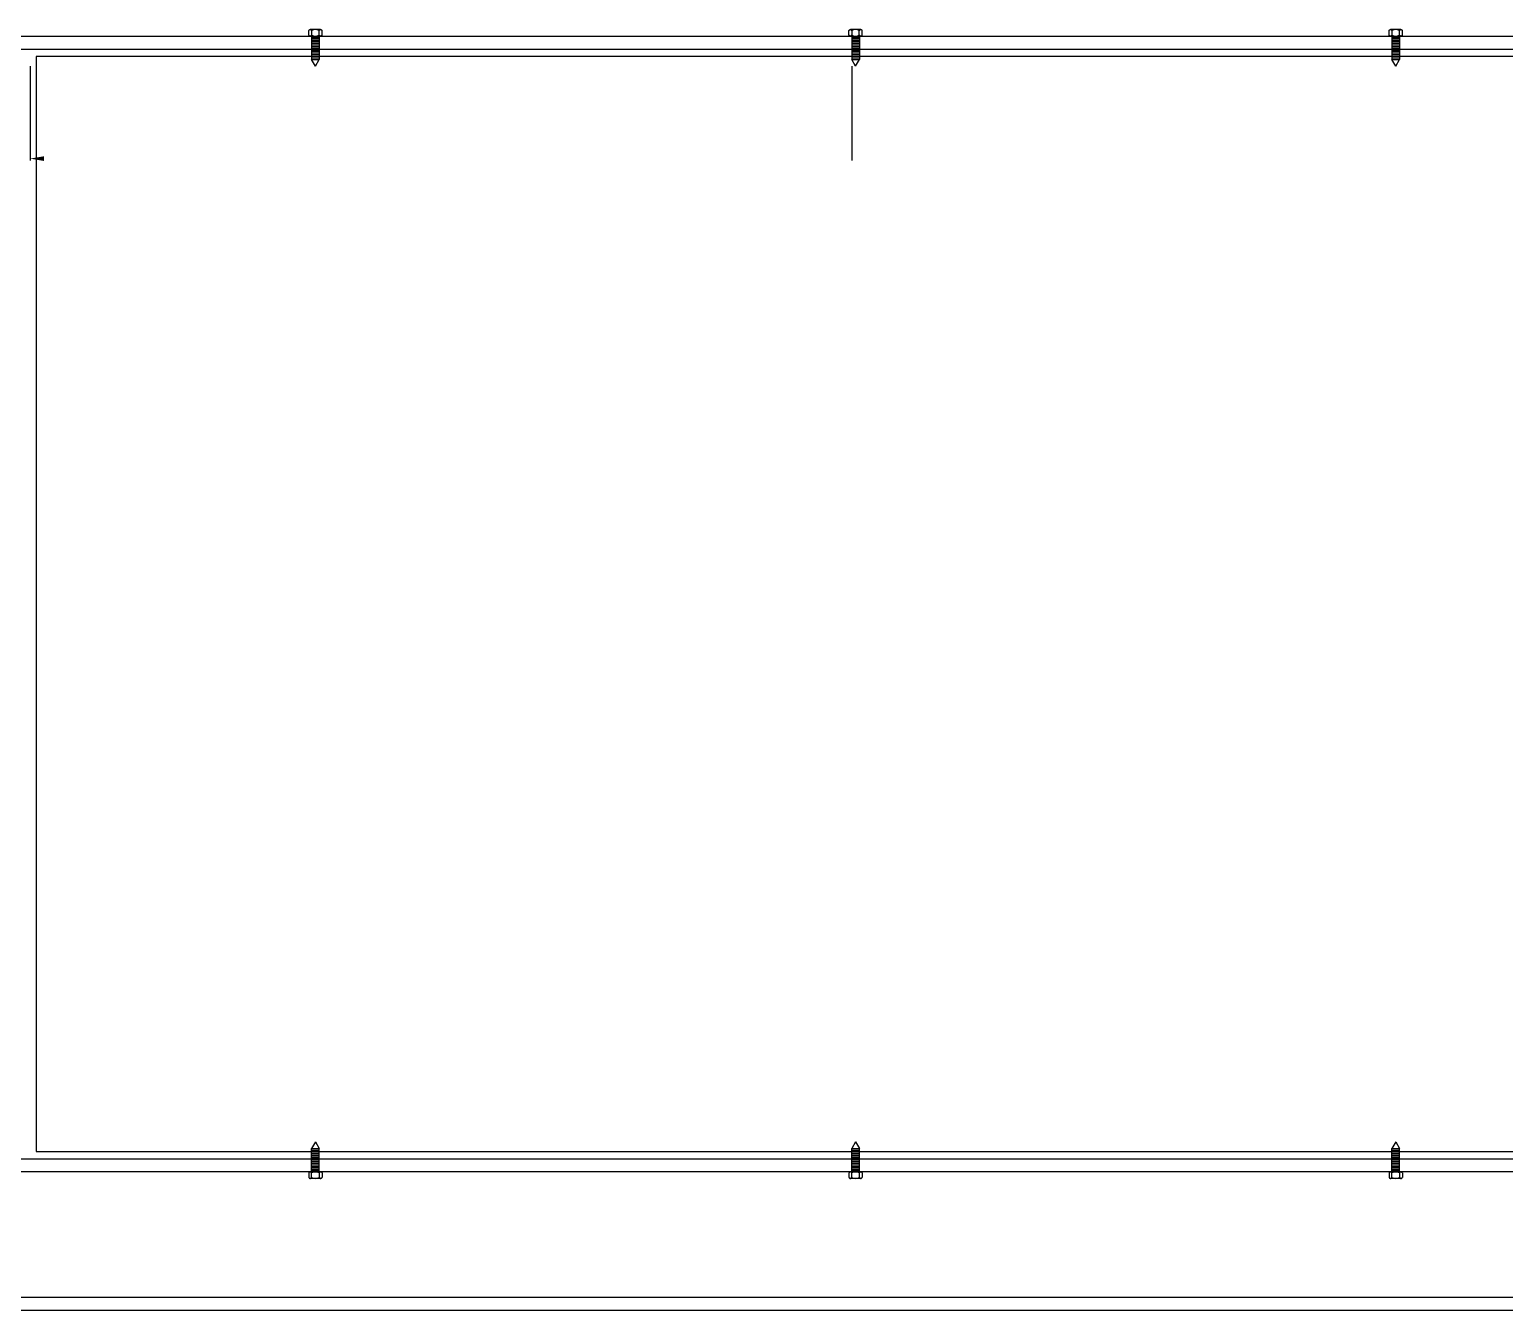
# Model space of a CAD drawing. Extents: x 1247970 to 1725648, y 860327 to 1277876.
# Drawn here: x 1331437 to 1333480, y 1199091 to 1200866 of the extents above; entities that cross this region are included whole.
import ezdxf

# ---------------------------------------------------------------- set-up
doc = ezdxf.new("R2010")
doc.units = 0
doc.header["$LTSCALE"] = 1000
doc.header["$MEASUREMENT"] = 0
doc.layers.get('0').update_dxf_attribs({"color": 254})
doc.layers.add('TK', color=4, linetype='Continuous')

# ---------------------------------------------------------------- blocks, each defined once
blk = doc.blocks.new('A$C63786A89')
at = {"linetype": 'Continuous'}
for p, q in [((-2350.3, 8213.6), (2264.3, 8213.6)), ((-2350.3, 8195.6), (2264.3, 8195.6)), ((-1189.4, 8213.6), (-1189.4, 8181.4)), ((-1189.4, 8212), (-1178.9, 8212)), ((-1189.4, 8210.1), (-1178.9, 8210.1)), ((-1189.4, 8208.2), (-1178.9, 8208.2)), ((-1189.4, 8206), (-1178.9, 8206)), ((-1189.4, 8203.8), (-1178.9, 8203.8)), ((-1189.4, 8201.5), (-1178.9, 8201.5)), ((-1189.4, 8199.3), (-1178.9, 8199.3)), ((-1189.4, 8197.1), (-1178.9, 8197.1)), ((-1178.9, 8213.6), (-1178.9, 8181.4)), ((-441, 8213.6), (-441, 8181.4)), ((-441, 8212), (-430.4, 8212)), ((-441, 8210.1), (-430.4, 8210.1)), ((-441, 8208.2), (-430.4, 8208.2)), ((-441, 8206), (-430.4, 8206)), ((-441, 8203.8), (-430.4, 8203.8)), ((-441, 8201.5), (-430.4, 8201.5)), ((-441, 8199.3), (-430.4, 8199.3)), ((-441, 8197.1), (-430.4, 8197.1)), ((-430.4, 8213.6), (-430.4, 8181.4)), ((307.4, 8213.6), (307.4, 8181.4)), ((307.4, 8212), (318, 8212)), ((307.4, 8210.1), (318, 8210.1)), ((307.4, 8208.2), (318, 8208.2)), ((307.4, 8206), (318, 8206)), ((307.4, 8203.8), (318, 8203.8)), ((307.4, 8201.5), (318, 8201.5)), ((307.4, 8199.3), (318, 8199.3)), ((307.4, 8197.1), (318, 8197.1)), ((318, 8213.6), (318, 8181.4)), ((-1570.9, 8185.4), (-1570.9, 6667.7)), ((1485, 8185.4), (-1570.9, 8185.4)), ((-1189.4, 8194.8), (-1178.9, 8194.8)), ((-1189.4, 8192.6), (-1178.9, 8192.6)), ((-1189.4, 8190.4), (-1178.9, 8190.4)), ((-1189.4, 8188.1), (-1178.9, 8188.1)), ((-1189.4, 8185.9), (-1178.9, 8185.9)), ((-1189.4, 8185.9), (-1178.9, 8185.9)), ((-1189.4, 8183.7), (-1178.9, 8183.7)), ((-1189.4, 8181.4), (-1178.9, 8181.4)), ((-1184.2, 8171.8), (-1189.4, 8181.4)), ((-1184.2, 8171.8), (-1178.9, 8181.4)), ((-441, 8194.8), (-430.4, 8194.8)), ((-441, 8192.6), (-430.4, 8192.6)), ((-441, 8190.4), (-430.4, 8190.4)), ((-441, 8188.1), (-430.4, 8188.1)), ((-441, 8185.9), (-430.4, 8185.9)), ((-441, 8185.9), (-430.4, 8185.9)), ((-441, 8183.7), (-430.4, 8183.7)), ((-441, 8181.4), (-430.4, 8181.4)), ((-435.7, 8171.8), (-441, 8181.4)), ((-435.7, 8171.8), (-430.4, 8181.4)), ((307.4, 8194.8), (318, 8194.8)), ((307.4, 8192.6), (318, 8192.6)), ((307.4, 8190.4), (318, 8190.4)), ((307.4, 8188.1), (318, 8188.1)), ((307.4, 8185.9), (318, 8185.9)), ((307.4, 8185.9), (318, 8185.9)), ((307.4, 8183.7), (318, 8183.7)), ((307.4, 8181.4), (318, 8181.4)), ((312.7, 8171.8), (307.4, 8181.4)), ((312.7, 8171.8), (318, 8181.4)), ((-1570.9, 6667.7), (1485, 6667.7)), ((-1184.2, 6681.2), (-1189.4, 6671.6)), ((-1189.4, 6639.5), (-1189.4, 6671.6)), ((-1189.4, 6671.6), (-1178.9, 6671.6)), ((-1189.4, 6669.4), (-1178.9, 6669.4)), ((-1189.4, 6667.1), (-1178.9, 6667.1)), ((-1189.4, 6667.1), (-1178.9, 6667.1)), ((-1189.4, 6664.9), (-1178.9, 6664.9)), ((-1189.4, 6662.7), (-1178.9, 6662.7)), ((-1184.2, 6681.2), (-1178.9, 6671.6)), ((-1178.9, 6639.5), (-1178.9, 6671.6)), ((-435.7, 6681.2), (-441, 6671.6)), ((-441, 6639.5), (-441, 6671.6)), ((-441, 6671.6), (-430.4, 6671.6)), ((-441, 6669.4), (-430.4, 6669.4)), ((-441, 6667.1), (-430.4, 6667.1)), ((-441, 6667.1), (-430.4, 6667.1)), ((-441, 6664.9), (-430.4, 6664.9)), ((-441, 6662.7), (-430.4, 6662.7)), ((-435.7, 6681.2), (-430.4, 6671.6)), ((-430.4, 6639.5), (-430.4, 6671.6)), ((312.7, 6681.2), (307.4, 6671.6)), ((307.4, 6639.5), (307.4, 6671.6)), ((307.4, 6671.6), (318, 6671.6)), ((307.4, 6669.4), (318, 6669.4)), ((307.4, 6667.1), (318, 6667.1)), ((307.4, 6667.1), (318, 6667.1)), ((307.4, 6664.9), (318, 6664.9)), ((307.4, 6662.7), (318, 6662.7)), ((312.7, 6681.2), (318, 6671.6)), ((318, 6639.5), (318, 6671.6)), ((-2350.3, 6657.4), (2264.3, 6657.4)), ((-1189.4, 6660.4), (-1178.9, 6660.4)), ((-1189.4, 6658.2), (-1178.9, 6658.2)), ((-1189.4, 6656), (-1178.9, 6656)), ((-1189.4, 6653.7), (-1178.9, 6653.7)), ((-1189.4, 6651.5), (-1178.9, 6651.5)), ((-1189.4, 6649.3), (-1178.9, 6649.3)), ((-1189.4, 6647), (-1178.9, 6647)), ((-1189.4, 6644.8), (-1178.9, 6644.8)), ((-1189.4, 6642.9), (-1178.9, 6642.9)), ((-441, 6660.4), (-430.4, 6660.4)), ((-441, 6658.2), (-430.4, 6658.2)), ((-441, 6656), (-430.4, 6656)), ((-441, 6653.7), (-430.4, 6653.7)), ((-441, 6651.5), (-430.4, 6651.5)), ((-441, 6649.3), (-430.4, 6649.3)), ((-441, 6647), (-430.4, 6647)), ((-441, 6644.8), (-430.4, 6644.8)), ((-441, 6642.9), (-430.4, 6642.9)), ((307.4, 6660.4), (318, 6660.4)), ((307.4, 6658.2), (318, 6658.2)), ((307.4, 6656), (318, 6656)), ((307.4, 6653.7), (318, 6653.7)), ((307.4, 6651.5), (318, 6651.5)), ((307.4, 6649.3), (318, 6649.3)), ((307.4, 6647), (318, 6647)), ((307.4, 6644.8), (318, 6644.8)), ((307.4, 6642.9), (318, 6642.9)), ((2264.3, 6639.5), (-2350.3, 6639.5)), ((-1189.4, 6641), (-1178.9, 6641)), ((-441, 6641), (-430.4, 6641)), ((307.4, 6641), (318, 6641)), ((2264.3, 6465.1), (-2350.3, 6465.1)), ((2264.3, 6447.2), (-2350.3, 6447.2))]:
    blk.add_line(p, q, dxfattribs=at)
for p, q in [((-1579.5, 8171.8), (-1579.5, 8041.4)), ((-441.1, 8171.8), (-441.1, 8041.4))]:
    blk.add_line(p, q)
for points in [[(-1193.4, 8221.3), (-1193.3, 8221.4), (-1193.2, 8221.5), (-1193.1, 8221.6), (-1193, 8221.7), (-1193, 8221.8), (-1192.9, 8221.9), (-1192.8, 8222), (-1192.7, 8222.1), (-1192.6, 8222.2), (-1192.5, 8222.3), (-1192.4, 8222.4), (-1192.3, 8222.5), (-1192.2, 8222.5), (-1192.1, 8222.6), (-1191.9, 8222.6), (-1191.8, 8222.7), (-1191.7, 8222.7), (-1191.6, 8222.7), (-1191.5, 8222.8), (-1191.4, 8222.8)], [(-1193.4, 8215), (-1193.4, 8221.3)], [(-1191.4, 8222.8), (-1191.3, 8222.8), (-1191.2, 8222.7), (-1191, 8222.7), (-1190.9, 8222.7), (-1190.8, 8222.6), (-1190.7, 8222.6), (-1190.6, 8222.5), (-1190.5, 8222.5), (-1190.4, 8222.4), (-1190.3, 8222.3), (-1190.2, 8222.2), (-1190.1, 8222.1), (-1190, 8222), (-1189.9, 8221.9), (-1189.8, 8221.8), (-1189.7, 8221.7), (-1189.6, 8221.6), (-1189.6, 8221.5), (-1189.5, 8221.4), (-1189.4, 8221.3)], [(-1176.9, 8222.8), (-1191.4, 8222.8)], [(-1189.4, 8221.3), (-1189.4, 8215)], [(-1178.9, 8221.3), (-1178.8, 8221.4), (-1178.8, 8221.5), (-1178.7, 8221.6), (-1178.6, 8221.7), (-1178.5, 8221.8), (-1178.4, 8221.9), (-1178.3, 8222), (-1178.2, 8222.1), (-1178.1, 8222.2), (-1178, 8222.3), (-1177.9, 8222.4), (-1177.8, 8222.5), (-1177.7, 8222.5), (-1177.6, 8222.6), (-1177.5, 8222.6), (-1177.4, 8222.7), (-1177.3, 8222.7), (-1177.2, 8222.7), (-1177.1, 8222.8), (-1176.9, 8222.8)], [(-1178.9, 8215), (-1178.9, 8221.3)], [(-1176.9, 8222.8), (-1176.8, 8222.8), (-1176.7, 8222.7), (-1176.6, 8222.7), (-1176.5, 8222.7), (-1176.4, 8222.6), (-1176.3, 8222.6), (-1176.2, 8222.5), (-1176.1, 8222.5), (-1175.9, 8222.4), (-1175.8, 8222.3), (-1175.7, 8222.2), (-1175.6, 8222.1), (-1175.6, 8222), (-1175.5, 8221.9), (-1175.4, 8221.8), (-1175.3, 8221.7), (-1175.2, 8221.6), (-1175.1, 8221.5), (-1175, 8221.4), (-1175, 8221.3)], [(-1175, 8215), (-1175, 8221.3)], [(-444.9, 8221.3), (-444.8, 8221.4), (-444.8, 8221.5), (-444.7, 8221.6), (-444.6, 8221.7), (-444.5, 8221.8), (-444.4, 8221.9), (-444.3, 8222), (-444.2, 8222.1), (-444.1, 8222.2), (-444, 8222.3), (-443.9, 8222.4), (-443.8, 8222.5), (-443.7, 8222.5), (-443.6, 8222.6), (-443.5, 8222.6), (-443.4, 8222.7), (-443.3, 8222.7), (-443.2, 8222.7), (-443.1, 8222.8), (-442.9, 8222.8)], [(-444.9, 8215), (-444.9, 8221.3)], [(-442.9, 8222.8), (-442.8, 8222.8), (-442.7, 8222.7), (-442.6, 8222.7), (-442.5, 8222.7), (-442.4, 8222.6), (-442.3, 8222.6), (-442.2, 8222.5), (-442.1, 8222.5), (-441.9, 8222.4), (-441.8, 8222.3), (-441.7, 8222.2), (-441.6, 8222.1), (-441.6, 8222), (-441.5, 8221.9), (-441.4, 8221.8), (-441.3, 8221.7), (-441.2, 8221.6), (-441.1, 8221.5), (-441, 8221.4), (-441, 8221.3)], [(-428.5, 8222.8), (-442.9, 8222.8)], [(-441, 8221.3), (-441, 8215)], [(-430.5, 8221.3), (-430.4, 8221.4), (-430.3, 8221.5), (-430.2, 8221.6), (-430.2, 8221.7), (-430.1, 8221.8), (-430, 8221.9), (-429.9, 8222), (-429.8, 8222.1), (-429.7, 8222.2), (-429.6, 8222.3), (-429.5, 8222.4), (-429.4, 8222.5), (-429.3, 8222.5), (-429.2, 8222.6), (-429.1, 8222.6), (-428.9, 8222.7), (-428.8, 8222.7), (-428.7, 8222.7), (-428.6, 8222.8), (-428.5, 8222.8)], [(-430.5, 8215), (-430.5, 8221.3)], [(-428.5, 8222.8), (-428.4, 8222.8), (-428.3, 8222.7), (-428.2, 8222.7), (-428, 8222.7), (-427.9, 8222.6), (-427.8, 8222.6), (-427.7, 8222.5), (-427.6, 8222.5), (-427.5, 8222.4), (-427.4, 8222.3), (-427.3, 8222.2), (-427.2, 8222.1), (-427.1, 8222), (-427, 8221.9), (-426.9, 8221.8), (-426.8, 8221.7), (-426.8, 8221.6), (-426.7, 8221.5), (-426.6, 8221.4), (-426.5, 8221.3)], [(-426.5, 8215), (-426.5, 8221.3)], [(303.5, 8221.3), (303.6, 8221.4), (303.7, 8221.5), (303.8, 8221.6), (303.8, 8221.7), (303.9, 8221.8), (304, 8221.9), (304.1, 8222), (304.2, 8222.1), (304.3, 8222.2), (304.4, 8222.3), (304.5, 8222.4), (304.6, 8222.5), (304.7, 8222.5), (304.8, 8222.6), (304.9, 8222.6), (305.1, 8222.7), (305.2, 8222.7), (305.3, 8222.7), (305.4, 8222.8), (305.5, 8222.8)], [(303.5, 8215), (303.5, 8221.3)], [(305.5, 8222.8), (305.6, 8222.8), (305.7, 8222.7), (305.8, 8222.7), (306, 8222.7), (306.1, 8222.6), (306.2, 8222.6), (306.3, 8222.5), (306.4, 8222.5), (306.5, 8222.4), (306.6, 8222.3), (306.7, 8222.2), (306.8, 8222.1), (306.9, 8222), (307, 8221.9), (307.1, 8221.8), (307.2, 8221.7), (307.2, 8221.6), (307.3, 8221.5), (307.4, 8221.4), (307.5, 8221.3)], [(319.9, 8222.8), (305.5, 8222.8)], [(307.5, 8221.3), (307.5, 8215)], [(318, 8221.3), (318, 8221.4), (318.1, 8221.5), (318.2, 8221.6), (318.3, 8221.7), (318.4, 8221.8), (318.5, 8221.9), (318.6, 8222), (318.7, 8222.1), (318.7, 8222.2), (318.9, 8222.3), (319, 8222.4), (319.1, 8222.5), (319.2, 8222.5), (319.3, 8222.6), (319.4, 8222.6), (319.5, 8222.7), (319.6, 8222.7), (319.7, 8222.7), (319.8, 8222.8), (319.9, 8222.8)], [(318, 8215), (318, 8221.3)], [(319.9, 8222.8), (320.1, 8222.8), (320.2, 8222.7), (320.3, 8222.7), (320.4, 8222.7), (320.5, 8222.6), (320.6, 8222.6), (320.7, 8222.5), (320.8, 8222.5), (320.9, 8222.4), (321, 8222.3), (321.1, 8222.2), (321.2, 8222.1), (321.3, 8222), (321.4, 8221.9), (321.5, 8221.8), (321.6, 8221.7), (321.7, 8221.6), (321.8, 8221.5), (321.8, 8221.4), (321.9, 8221.3)], [(321.9, 8215), (321.9, 8221.3)], [(-1191.4, 8213.6), (-1191.5, 8213.6), (-1191.6, 8213.6), (-1191.7, 8213.6), (-1191.8, 8213.6), (-1191.9, 8213.7), (-1192.1, 8213.7), (-1192.2, 8213.8), (-1192.3, 8213.9), (-1192.4, 8213.9), (-1192.5, 8214), (-1192.6, 8214.1), (-1192.7, 8214.2), (-1192.8, 8214.3), (-1192.9, 8214.4), (-1193, 8214.5), (-1193, 8214.6), (-1193.1, 8214.7), (-1193.2, 8214.8), (-1193.3, 8214.9), (-1193.4, 8215)], [(-1189.4, 8215), (-1189.5, 8214.9), (-1189.6, 8214.8), (-1189.6, 8214.7), (-1189.7, 8214.6), (-1189.8, 8214.5), (-1189.9, 8214.4), (-1190, 8214.3), (-1190.1, 8214.2), (-1190.2, 8214.1), (-1190.3, 8214), (-1190.4, 8213.9), (-1190.5, 8213.9), (-1190.6, 8213.8), (-1190.7, 8213.7), (-1190.8, 8213.7), (-1190.9, 8213.6), (-1191, 8213.6), (-1191.2, 8213.6), (-1191.3, 8213.6), (-1191.4, 8213.6)], [(-1191.4, 8213.6), (-1176.9, 8213.6)], [(-1176.9, 8213.6), (-1177.1, 8213.6), (-1177.2, 8213.6), (-1177.3, 8213.6), (-1177.4, 8213.6), (-1177.5, 8213.7), (-1177.6, 8213.7), (-1177.7, 8213.8), (-1177.8, 8213.9), (-1177.9, 8213.9), (-1178, 8214), (-1178.1, 8214.1), (-1178.2, 8214.2), (-1178.3, 8214.3), (-1178.4, 8214.4), (-1178.5, 8214.5), (-1178.6, 8214.6), (-1178.7, 8214.7), (-1178.8, 8214.8), (-1178.8, 8214.9), (-1178.9, 8215)], [(-1175, 8215), (-1175, 8214.9), (-1175.1, 8214.8), (-1175.2, 8214.7), (-1175.3, 8214.6), (-1175.4, 8214.5), (-1175.5, 8214.4), (-1175.6, 8214.3), (-1175.6, 8214.2), (-1175.7, 8214.1), (-1175.8, 8214), (-1175.9, 8213.9), (-1176.1, 8213.9), (-1176.2, 8213.8), (-1176.3, 8213.7), (-1176.4, 8213.7), (-1176.5, 8213.6), (-1176.6, 8213.6), (-1176.7, 8213.6), (-1176.8, 8213.6), (-1176.9, 8213.6)], [(-442.9, 8213.6), (-443.1, 8213.6), (-443.2, 8213.6), (-443.3, 8213.6), (-443.4, 8213.6), (-443.5, 8213.7), (-443.6, 8213.7), (-443.7, 8213.8), (-443.8, 8213.9), (-443.9, 8213.9), (-444, 8214), (-444.1, 8214.1), (-444.2, 8214.2), (-444.3, 8214.3), (-444.4, 8214.4), (-444.5, 8214.5), (-444.6, 8214.6), (-444.7, 8214.7), (-444.8, 8214.8), (-444.8, 8214.9), (-444.9, 8215)], [(-441, 8215), (-441, 8214.9), (-441.1, 8214.8), (-441.2, 8214.7), (-441.3, 8214.6), (-441.4, 8214.5), (-441.5, 8214.4), (-441.6, 8214.3), (-441.6, 8214.2), (-441.7, 8214.1), (-441.8, 8214), (-441.9, 8213.9), (-442.1, 8213.9), (-442.2, 8213.8), (-442.3, 8213.7), (-442.4, 8213.7), (-442.5, 8213.6), (-442.6, 8213.6), (-442.7, 8213.6), (-442.8, 8213.6), (-442.9, 8213.6)], [(-442.9, 8213.6), (-428.5, 8213.6)], [(-428.5, 8213.6), (-428.6, 8213.6), (-428.7, 8213.6), (-428.8, 8213.6), (-428.9, 8213.6), (-429.1, 8213.7), (-429.2, 8213.7), (-429.3, 8213.8), (-429.4, 8213.9), (-429.5, 8213.9), (-429.6, 8214), (-429.7, 8214.1), (-429.8, 8214.2), (-429.9, 8214.3), (-430, 8214.4), (-430.1, 8214.5), (-430.2, 8214.6), (-430.2, 8214.7), (-430.3, 8214.8), (-430.4, 8214.9), (-430.5, 8215)], [(-426.5, 8215), (-426.6, 8214.9), (-426.7, 8214.8), (-426.8, 8214.7), (-426.8, 8214.6), (-426.9, 8214.5), (-427, 8214.4), (-427.1, 8214.3), (-427.2, 8214.2), (-427.3, 8214.1), (-427.4, 8214), (-427.5, 8213.9), (-427.6, 8213.9), (-427.7, 8213.8), (-427.8, 8213.7), (-427.9, 8213.7), (-428, 8213.6), (-428.2, 8213.6), (-428.3, 8213.6), (-428.4, 8213.6), (-428.5, 8213.6)], [(305.5, 8213.6), (305.4, 8213.6), (305.3, 8213.6), (305.2, 8213.6), (305.1, 8213.6), (304.9, 8213.7), (304.8, 8213.7), (304.7, 8213.8), (304.6, 8213.9), (304.5, 8213.9), (304.4, 8214), (304.3, 8214.1), (304.2, 8214.2), (304.1, 8214.3), (304, 8214.4), (303.9, 8214.5), (303.8, 8214.6), (303.8, 8214.7), (303.7, 8214.8), (303.6, 8214.9), (303.5, 8215)], [(307.5, 8215), (307.4, 8214.9), (307.3, 8214.8), (307.2, 8214.7), (307.2, 8214.6), (307.1, 8214.5), (307, 8214.4), (306.9, 8214.3), (306.8, 8214.2), (306.7, 8214.1), (306.6, 8214), (306.5, 8213.9), (306.4, 8213.9), (306.3, 8213.8), (306.2, 8213.7), (306.1, 8213.7), (306, 8213.6), (305.8, 8213.6), (305.7, 8213.6), (305.6, 8213.6), (305.5, 8213.6)], [(305.5, 8213.6), (319.9, 8213.6)], [(319.9, 8213.6), (319.8, 8213.6), (319.7, 8213.6), (319.6, 8213.6), (319.5, 8213.6), (319.4, 8213.7), (319.3, 8213.7), (319.2, 8213.8), (319.1, 8213.9), (319, 8213.9), (318.9, 8214), (318.7, 8214.1), (318.7, 8214.2), (318.6, 8214.3), (318.5, 8214.4), (318.4, 8214.5), (318.3, 8214.6), (318.2, 8214.7), (318.1, 8214.8), (318, 8214.9), (318, 8215)], [(321.9, 8215), (321.8, 8214.9), (321.8, 8214.8), (321.7, 8214.7), (321.6, 8214.6), (321.5, 8214.5), (321.4, 8214.4), (321.3, 8214.3), (321.2, 8214.2), (321.1, 8214.1), (321, 8214), (320.9, 8213.9), (320.8, 8213.9), (320.7, 8213.8), (320.6, 8213.7), (320.5, 8213.7), (320.4, 8213.6), (320.3, 8213.6), (320.2, 8213.6), (320.1, 8213.6), (319.9, 8213.6)], [(-1191.4, 6639.5), (-1191.5, 6639.5), (-1191.6, 6639.5), (-1191.7, 6639.4), (-1191.8, 6639.4), (-1191.9, 6639.3), (-1192.1, 6639.3), (-1192.2, 6639.2), (-1192.3, 6639.2), (-1192.4, 6639.1), (-1192.5, 6639), (-1192.6, 6638.9), (-1192.7, 6638.8), (-1192.8, 6638.8), (-1192.9, 6638.7), (-1193, 6638.6), (-1193, 6638.5), (-1193.1, 6638.4), (-1193.2, 6638.3), (-1193.3, 6638.2), (-1193.4, 6638.1)], [(-1193.4, 6638.1), (-1193.4, 6631.7)], [(-1193.4, 6631.7), (-1193.3, 6631.6), (-1193.2, 6631.5), (-1193.1, 6631.4), (-1193, 6631.3), (-1193, 6631.2), (-1192.9, 6631.1), (-1192.8, 6631), (-1192.7, 6630.9), (-1192.6, 6630.8), (-1192.5, 6630.7), (-1192.4, 6630.7), (-1192.3, 6630.6), (-1192.2, 6630.5), (-1192.1, 6630.5), (-1191.9, 6630.4), (-1191.8, 6630.4), (-1191.7, 6630.3), (-1191.6, 6630.3), (-1191.5, 6630.3), (-1191.4, 6630.3)], [(-1189.4, 6638.1), (-1189.5, 6638.2), (-1189.6, 6638.3), (-1189.6, 6638.4), (-1189.7, 6638.5), (-1189.8, 6638.6), (-1189.9, 6638.7), (-1190, 6638.8), (-1190.1, 6638.8), (-1190.2, 6638.9), (-1190.3, 6639), (-1190.4, 6639.1), (-1190.5, 6639.2), (-1190.6, 6639.2), (-1190.7, 6639.3), (-1190.8, 6639.3), (-1190.9, 6639.4), (-1191, 6639.4), (-1191.2, 6639.5), (-1191.3, 6639.5), (-1191.4, 6639.5)], [(-1191.4, 6639.5), (-1176.9, 6639.5)], [(-1191.4, 6630.3), (-1191.3, 6630.3), (-1191.2, 6630.3), (-1191, 6630.3), (-1190.9, 6630.4), (-1190.8, 6630.4), (-1190.7, 6630.5), (-1190.6, 6630.5), (-1190.5, 6630.6), (-1190.4, 6630.7), (-1190.3, 6630.7), (-1190.2, 6630.8), (-1190.1, 6630.9), (-1190, 6631), (-1189.9, 6631.1), (-1189.8, 6631.2), (-1189.7, 6631.3), (-1189.6, 6631.4), (-1189.6, 6631.5), (-1189.5, 6631.6), (-1189.4, 6631.7)], [(-1176.9, 6630.3), (-1191.4, 6630.3)], [(-1189.4, 6631.7), (-1189.4, 6638.1)], [(-1176.9, 6639.5), (-1177.1, 6639.5), (-1177.2, 6639.5), (-1177.3, 6639.4), (-1177.4, 6639.4), (-1177.5, 6639.3), (-1177.6, 6639.3), (-1177.7, 6639.2), (-1177.8, 6639.2), (-1177.9, 6639.1), (-1178, 6639), (-1178.1, 6638.9), (-1178.2, 6638.8), (-1178.3, 6638.8), (-1178.4, 6638.7), (-1178.5, 6638.6), (-1178.6, 6638.5), (-1178.7, 6638.4), (-1178.8, 6638.3), (-1178.8, 6638.2), (-1178.9, 6638.1)], [(-1178.9, 6638.1), (-1178.9, 6631.7)], [(-1178.9, 6631.7), (-1178.8, 6631.6), (-1178.8, 6631.5), (-1178.7, 6631.4), (-1178.6, 6631.3), (-1178.5, 6631.2), (-1178.4, 6631.1), (-1178.3, 6631), (-1178.2, 6630.9), (-1178.1, 6630.8), (-1178, 6630.7), (-1177.9, 6630.7), (-1177.8, 6630.6), (-1177.7, 6630.5), (-1177.6, 6630.5), (-1177.5, 6630.4), (-1177.4, 6630.4), (-1177.3, 6630.3), (-1177.2, 6630.3), (-1177.1, 6630.3), (-1176.9, 6630.3)], [(-1175, 6638.1), (-1175, 6638.2), (-1175.1, 6638.3), (-1175.2, 6638.4), (-1175.3, 6638.5), (-1175.4, 6638.6), (-1175.5, 6638.7), (-1175.6, 6638.8), (-1175.6, 6638.8), (-1175.7, 6638.9), (-1175.8, 6639), (-1175.9, 6639.1), (-1176.1, 6639.2), (-1176.2, 6639.2), (-1176.3, 6639.3), (-1176.4, 6639.3), (-1176.5, 6639.4), (-1176.6, 6639.4), (-1176.7, 6639.5), (-1176.8, 6639.5), (-1176.9, 6639.5)], [(-1176.9, 6630.3), (-1176.8, 6630.3), (-1176.7, 6630.3), (-1176.6, 6630.3), (-1176.5, 6630.4), (-1176.4, 6630.4), (-1176.3, 6630.5), (-1176.2, 6630.5), (-1176.1, 6630.6), (-1175.9, 6630.7), (-1175.8, 6630.7), (-1175.7, 6630.8), (-1175.6, 6630.9), (-1175.6, 6631), (-1175.5, 6631.1), (-1175.4, 6631.2), (-1175.3, 6631.3), (-1175.2, 6631.4), (-1175.1, 6631.5), (-1175, 6631.6), (-1175, 6631.7)], [(-1175, 6638.1), (-1175, 6631.7)], [(-442.9, 6639.5), (-443.1, 6639.5), (-443.2, 6639.5), (-443.3, 6639.4), (-443.4, 6639.4), (-443.5, 6639.3), (-443.6, 6639.3), (-443.7, 6639.2), (-443.8, 6639.2), (-443.9, 6639.1), (-444, 6639), (-444.1, 6638.9), (-444.2, 6638.8), (-444.3, 6638.8), (-444.4, 6638.7), (-444.5, 6638.6), (-444.6, 6638.5), (-444.7, 6638.4), (-444.8, 6638.3), (-444.8, 6638.2), (-444.9, 6638.1)], [(-444.9, 6638.1), (-444.9, 6631.7)], [(-444.9, 6631.7), (-444.8, 6631.6), (-444.8, 6631.5), (-444.7, 6631.4), (-444.6, 6631.3), (-444.5, 6631.2), (-444.4, 6631.1), (-444.3, 6631), (-444.2, 6630.9), (-444.1, 6630.8), (-444, 6630.7), (-443.9, 6630.7), (-443.8, 6630.6), (-443.7, 6630.5), (-443.6, 6630.5), (-443.5, 6630.4), (-443.4, 6630.4), (-443.3, 6630.3), (-443.2, 6630.3), (-443.1, 6630.3), (-442.9, 6630.3)], [(-441, 6638.1), (-441, 6638.2), (-441.1, 6638.3), (-441.2, 6638.4), (-441.3, 6638.5), (-441.4, 6638.6), (-441.5, 6638.7), (-441.6, 6638.8), (-441.6, 6638.8), (-441.7, 6638.9), (-441.8, 6639), (-441.9, 6639.1), (-442.1, 6639.2), (-442.2, 6639.2), (-442.3, 6639.3), (-442.4, 6639.3), (-442.5, 6639.4), (-442.6, 6639.4), (-442.7, 6639.5), (-442.8, 6639.5), (-442.9, 6639.5)], [(-442.9, 6639.5), (-428.5, 6639.5)], [(-442.9, 6630.3), (-442.8, 6630.3), (-442.7, 6630.3), (-442.6, 6630.3), (-442.5, 6630.4), (-442.4, 6630.4), (-442.3, 6630.5), (-442.2, 6630.5), (-442.1, 6630.6), (-441.9, 6630.7), (-441.8, 6630.7), (-441.7, 6630.8), (-441.6, 6630.9), (-441.6, 6631), (-441.5, 6631.1), (-441.4, 6631.2), (-441.3, 6631.3), (-441.2, 6631.4), (-441.1, 6631.5), (-441, 6631.6), (-441, 6631.7)], [(-428.5, 6630.3), (-442.9, 6630.3)], [(-441, 6631.7), (-441, 6638.1)], [(-428.5, 6639.5), (-428.6, 6639.5), (-428.7, 6639.5), (-428.8, 6639.4), (-428.9, 6639.4), (-429.1, 6639.3), (-429.2, 6639.3), (-429.3, 6639.2), (-429.4, 6639.2), (-429.5, 6639.1), (-429.6, 6639), (-429.7, 6638.9), (-429.8, 6638.8), (-429.9, 6638.8), (-430, 6638.7), (-430.1, 6638.6), (-430.2, 6638.5), (-430.2, 6638.4), (-430.3, 6638.3), (-430.4, 6638.2), (-430.5, 6638.1)], [(-430.5, 6638.1), (-430.5, 6631.7)], [(-430.5, 6631.7), (-430.4, 6631.6), (-430.3, 6631.5), (-430.2, 6631.4), (-430.2, 6631.3), (-430.1, 6631.2), (-430, 6631.1), (-429.9, 6631), (-429.8, 6630.9), (-429.7, 6630.8), (-429.6, 6630.7), (-429.5, 6630.7), (-429.4, 6630.6), (-429.3, 6630.5), (-429.2, 6630.5), (-429.1, 6630.4), (-428.9, 6630.4), (-428.8, 6630.3), (-428.7, 6630.3), (-428.6, 6630.3), (-428.5, 6630.3)], [(-426.5, 6638.1), (-426.6, 6638.2), (-426.7, 6638.3), (-426.8, 6638.4), (-426.8, 6638.5), (-426.9, 6638.6), (-427, 6638.7), (-427.1, 6638.8), (-427.2, 6638.8), (-427.3, 6638.9), (-427.4, 6639), (-427.5, 6639.1), (-427.6, 6639.2), (-427.7, 6639.2), (-427.8, 6639.3), (-427.9, 6639.3), (-428, 6639.4), (-428.2, 6639.4), (-428.3, 6639.5), (-428.4, 6639.5), (-428.5, 6639.5)], [(-428.5, 6630.3), (-428.4, 6630.3), (-428.3, 6630.3), (-428.2, 6630.3), (-428, 6630.4), (-427.9, 6630.4), (-427.8, 6630.5), (-427.7, 6630.5), (-427.6, 6630.6), (-427.5, 6630.7), (-427.4, 6630.7), (-427.3, 6630.8), (-427.2, 6630.9), (-427.1, 6631), (-427, 6631.1), (-426.9, 6631.2), (-426.8, 6631.3), (-426.8, 6631.4), (-426.7, 6631.5), (-426.6, 6631.6), (-426.5, 6631.7)], [(-426.5, 6638.1), (-426.5, 6631.7)], [(305.5, 6639.5), (305.4, 6639.5), (305.3, 6639.5), (305.2, 6639.4), (305.1, 6639.4), (304.9, 6639.3), (304.8, 6639.3), (304.7, 6639.2), (304.6, 6639.2), (304.5, 6639.1), (304.4, 6639), (304.3, 6638.9), (304.2, 6638.8), (304.1, 6638.8), (304, 6638.7), (303.9, 6638.6), (303.8, 6638.5), (303.8, 6638.4), (303.7, 6638.3), (303.6, 6638.2), (303.5, 6638.1)], [(303.5, 6638.1), (303.5, 6631.7)], [(303.5, 6631.7), (303.6, 6631.6), (303.7, 6631.5), (303.8, 6631.4), (303.8, 6631.3), (303.9, 6631.2), (304, 6631.1), (304.1, 6631), (304.2, 6630.9), (304.3, 6630.8), (304.4, 6630.7), (304.5, 6630.7), (304.6, 6630.6), (304.7, 6630.5), (304.8, 6630.5), (304.9, 6630.4), (305.1, 6630.4), (305.2, 6630.3), (305.3, 6630.3), (305.4, 6630.3), (305.5, 6630.3)], [(307.5, 6638.1), (307.4, 6638.2), (307.3, 6638.3), (307.2, 6638.4), (307.2, 6638.5), (307.1, 6638.6), (307, 6638.7), (306.9, 6638.8), (306.8, 6638.8), (306.7, 6638.9), (306.6, 6639), (306.5, 6639.1), (306.4, 6639.2), (306.3, 6639.2), (306.2, 6639.3), (306.1, 6639.3), (306, 6639.4), (305.8, 6639.4), (305.7, 6639.5), (305.6, 6639.5), (305.5, 6639.5)], [(305.5, 6639.5), (319.9, 6639.5)], [(305.5, 6630.3), (305.6, 6630.3), (305.7, 6630.3), (305.8, 6630.3), (306, 6630.4), (306.1, 6630.4), (306.2, 6630.5), (306.3, 6630.5), (306.4, 6630.6), (306.5, 6630.7), (306.6, 6630.7), (306.7, 6630.8), (306.8, 6630.9), (306.9, 6631), (307, 6631.1), (307.1, 6631.2), (307.2, 6631.3), (307.2, 6631.4), (307.3, 6631.5), (307.4, 6631.6), (307.5, 6631.7)], [(319.9, 6630.3), (305.5, 6630.3)], [(307.5, 6631.7), (307.5, 6638.1)], [(319.9, 6639.5), (319.8, 6639.5), (319.7, 6639.5), (319.6, 6639.4), (319.5, 6639.4), (319.4, 6639.3), (319.3, 6639.3), (319.2, 6639.2), (319.1, 6639.2), (319, 6639.1), (318.9, 6639), (318.7, 6638.9), (318.7, 6638.8), (318.6, 6638.8), (318.5, 6638.7), (318.4, 6638.6), (318.3, 6638.5), (318.2, 6638.4), (318.1, 6638.3), (318, 6638.2), (318, 6638.1)], [(318, 6638.1), (318, 6631.7)], [(318, 6631.7), (318, 6631.6), (318.1, 6631.5), (318.2, 6631.4), (318.3, 6631.3), (318.4, 6631.2), (318.5, 6631.1), (318.6, 6631), (318.7, 6630.9), (318.7, 6630.8), (318.9, 6630.7), (319, 6630.7), (319.1, 6630.6), (319.2, 6630.5), (319.3, 6630.5), (319.4, 6630.4), (319.5, 6630.4), (319.6, 6630.3), (319.7, 6630.3), (319.8, 6630.3), (319.9, 6630.3)], [(321.9, 6638.1), (321.8, 6638.2), (321.8, 6638.3), (321.7, 6638.4), (321.6, 6638.5), (321.5, 6638.6), (321.4, 6638.7), (321.3, 6638.8), (321.2, 6638.8), (321.1, 6638.9), (321, 6639), (320.9, 6639.1), (320.8, 6639.2), (320.7, 6639.2), (320.6, 6639.3), (320.5, 6639.3), (320.4, 6639.4), (320.3, 6639.4), (320.2, 6639.5), (320.1, 6639.5), (319.9, 6639.5)], [(319.9, 6630.3), (320.1, 6630.3), (320.2, 6630.3), (320.3, 6630.3), (320.4, 6630.4), (320.5, 6630.4), (320.6, 6630.5), (320.7, 6630.5), (320.8, 6630.6), (320.9, 6630.7), (321, 6630.7), (321.1, 6630.8), (321.2, 6630.9), (321.3, 6631), (321.4, 6631.1), (321.5, 6631.2), (321.6, 6631.3), (321.7, 6631.4), (321.8, 6631.5), (321.8, 6631.6), (321.9, 6631.7)], [(321.9, 6638.1), (321.9, 6631.7)]]:
    blk.add_lwpolyline(points, dxfattribs=at)
for centre, start, end in [((-1184.2, 8212.3), 60, 120), ((-435.7, 8212.3), 60, 120), ((312.7, 8212.3), 60, 120), ((-1184.2, 8224.1), 240, 300), ((-435.7, 8224.1), 240, 300), ((312.7, 8224.1), 240, 300), ((-1184.2, 6629), 60, 120), ((-1184.2, 6640.8), 240, 300), ((-435.7, 6629), 60, 120), ((-435.7, 6640.8), 240, 300), ((312.7, 6629), 60, 120), ((312.7, 6640.8), 240, 300)]:
    blk.add_arc(centre, 10.5, start, end, dxfattribs=at)
blk.add_solid([(-1560.4, 8047), (-1560.4, 8040.6), (-1579.5, 8043.8)])

msp = doc.modelspace()

# ---------------------------------------------------------------- block references
at = {"layer": 'TK'}
msp.add_blockref('A$C63786A89', (1333017, 1192643.7, -355), dxfattribs=at)

doc.saveas('drawing.dxf')
